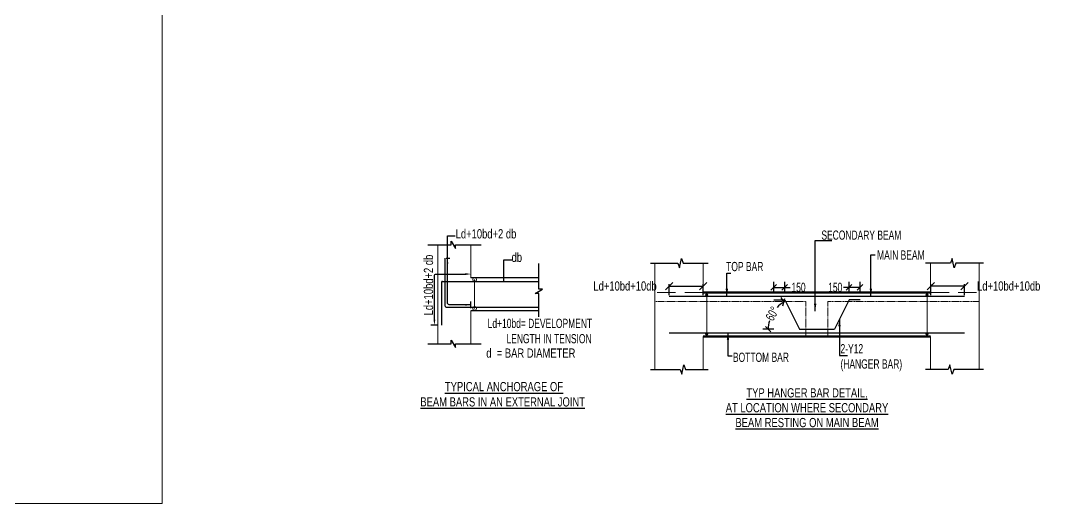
# Model space of a CAD drawing. Header units: millimetres. Extents: x -9667 to 132562, y -132456 to -91255.
# Drawn here: x 115367 to 129422, y -118990 to -112410 of the extents above; entities that cross this region are included whole.
import ezdxf

# ---------------------------------------------------------------- set-up
doc = ezdxf.new("R2010")
doc.units = ezdxf.units.MM
doc.header["$LTSCALE"] = 100
doc.header["$MEASUREMENT"] = 0
doc.linetypes.add('CONTINU', pattern=[0])
doc.linetypes.add('HIDDEN', pattern=[0.375, 0.25, -0.125])
doc.layers.get('Defpoints').update_dxf_attribs({"color": 1, "lineweight": 0})
for name, color, linetype in [('-S-ARROW', 253, 'Continuous'), ('-S-BMNO', 1, 'Continuous'), ('-S-DIM', 251, 'Continuous'), ('-S-MISC', 8, 'Continuous'), ('-STR-BEAM', 7, 'CONTINU'), ('-STR-REINF', 3, 'Continuous'), ('-STR-TEXT', 6, 'Continuous'), ('Leader', 8, 'Continuous'), ('rein', 3, 'Continuous')]:
    doc.layers.add(name, color=color, linetype=linetype)
for name, color, linetype, lineweight in [('-S-STIRUP', 11, 'Continuous', 9), ('-STR-COLUMN', 5, 'HIDDEN', 13), ('A-CONC', 7, 'Continuous', 50), ('S-COL', 5, 'Continuous', 20), ('SLAB LINE', 254, 'HIDDEN', 20)]:
    doc.layers.add(name, color=color, linetype=linetype, lineweight=lineweight)
doc.styles.add('BEAM-LS', font='romans.shx', dxfattribs={"width": 0.8})
doc.styles.add('SOBHA', font='swisscl.ttf', dxfattribs={"width": 0.9})
doc.styles.add('sobha.sed', font='swisscl.ttf')
doc.dimstyles.new('S-25', dxfattribs={"dimscale": 25, "dimtxt": 2.5, "dimasz": 2.5, "dimexe": 0.25, "dimexo": 0.25, "dimgap": 0.1, "dimtad": 0, "dimdec": 0, "dimrnd": 0.0005, "dimzin": 0, "dimdsep": 46, "dimtxsty": 'SOBHA', "dimblk": 'OBLIQUE', "dimcen": 0.09, "dimclrd": 8, "dimclre": 8, "dimclrt": 6, "dimadec": 0, "dimazin": 0, "dimtfac": 1, "dimtdec": 0, "dimtofl": 0, "dimtmove": 0, "dimatfit": 3, "dimfxl": 0.18, "dimtolj": 1, "dimtzin": 0, "dimlwd": -1, "dimlwe": -1, "dimarcsym": 0})
doc.dimstyles.new('S-50', dxfattribs={"dimscale": 50, "dimtxt": 2.5, "dimasz": 2, "dimexe": 0.5, "dimexo": 0.25, "dimgap": 0.25, "dimtad": 0, "dimdec": 0, "dimrnd": 0.0005, "dimzin": 0, "dimdsep": 46, "dimtxsty": 'sobha.sed', "dimblk": 'OBLIQUE', "dimcen": 0.09, "dimclrd": 8, "dimclre": 8, "dimclrt": 6, "dimadec": 0, "dimazin": 0, "dimtfac": 1, "dimtdec": 0, "dimtofl": 0, "dimtmove": 2, "dimatfit": 3, "dimfxl": 0.18, "dimtolj": 1, "dimtzin": 0, "dimlwd": -1, "dimlwe": -1, "dimarcsym": 0})
doc.dimstyles.new('STIRUP', dxfattribs={"dimscale": 50, "dimtxt": 2.5, "dimasz": 2.2, "dimexe": 0, "dimexo": 0, "dimgap": 0.5, "dimtad": 0, "dimdec": 0, "dimzin": 0, "dimdsep": 46, "dimtxsty": 'BEAM-LS', "dimblk": 'DOTSMALL', "dimcen": 0.09, "dimclrd": 256, "dimclre": 256, "dimclrt": 256, "dimadec": 5, "dimazin": 0, "dimtfac": 1, "dimtdec": 0, "dimtofl": 0, "dimtmove": 0, "dimatfit": 3, "dimldrblk": 'DOTSMALL', "dimfxl": 0, "dimfxlon": 1, "dimtolj": 1, "dimtzin": 0, "dimlwd": -1, "dimlwe": -1, "dimarcsym": 0})

# ---------------------------------------------------------------- blocks, each defined once
blk = doc.blocks.new('_Oblique')
at = {"color": 0, "linetype": 'ByBlock', "lineweight": -2}
blk.add_line((-0.5, -0.5), (0.5, 0.5), dxfattribs=at)
blk = doc.blocks.new('*D10')
at = {"color": 8, "transparency": 16777216}
for p, q in [((1102, -135), (1062, -67)), ((962, -500), (812, -500))]:
    blk.add_line(p, q, dxfattribs=at)
for start, end in [(120, 135.789), (164.211, 180)]:
    blk.add_arc((1312, -500), 425, start, end, dxfattribs=at)
at = {"layer": 'Defpoints', "color": 0, "transparency": 16777216}
for p in [(987, -227), (1139, -200, 0), (1312, -500), (1312, -500), (1787, -500)]:
    blk.add_point(p, dxfattribs=at)
at = {"color": 8, "transparency": 16777216, "xscale": 75, "yscale": 75, "zscale": 75}
for p, rotation in [((1100, -132), 29.99999999999575), ((887, -500), 269.9999884995148)]:
    blk.add_blockref('_Oblique', p, dxfattribs=dict(at, rotation=rotation))
at = {"color": 6, "transparency": 16777216, "insert": (944, -288), "char_height": 125, "attachment_point": 5, "rotation": 60, "style": 'SOBHA'}
blk.add_mtext('\\A1;60°', dxfattribs=at)
blk = doc.blocks.new('*D8')
at = {"layer": '-S-DIM', "color": 8, "transparency": 16777216}
for p, q in [((962, -5), (962, 145)), ((1112, -5), (1112, 145)), ((962, 70), (1112, 70)), ((1112, 70), (1187, 70))]:
    blk.add_line(p, q, dxfattribs=at)
at = {"layer": 'Defpoints', "color": 0, "transparency": 16777216}
for p in [(1112, 70), (962, -100), (1112, -100)]:
    blk.add_point(p, dxfattribs=at)
at = {"layer": '-S-DIM', "color": 8, "transparency": 16777216, "xscale": 75, "yscale": 75, "zscale": 75, "rotation": 180}
blk.add_blockref('_Oblique', (962, 70), dxfattribs=at)
at = {"layer": '-S-DIM', "color": 8, "transparency": 16777216, "xscale": 75, "yscale": 75, "zscale": 75}
blk.add_blockref('_Oblique', (1112, 70), dxfattribs=at)
at = {"layer": '-S-DIM', "color": 6, "transparency": 16777216, "insert": (1300, 70), "char_height": 125, "attachment_point": 5, "style": 'SOBHA'}
blk.add_mtext('\\A1;150', dxfattribs=at)
blk = doc.blocks.new('*D9')
at = {"layer": '-S-DIM', "color": 8, "transparency": 16777216}
for p, q in [((1988, -5), (1988, 145)), ((2138, -5), (2138, 145)), ((1988, 70), (1913, 70)), ((2138, 70), (1988, 70))]:
    blk.add_line(p, q, dxfattribs=at)
at = {"layer": 'Defpoints', "color": 0, "transparency": 16777216}
for p in [(1988, 70), (1988, -100), (2138, -100)]:
    blk.add_point(p, dxfattribs=at)
at = {"layer": '-S-DIM', "color": 8, "transparency": 16777216, "xscale": 75, "yscale": 75, "zscale": 75, "rotation": 180}
blk.add_blockref('_Oblique', (1988, 70), dxfattribs=at)
at = {"layer": '-S-DIM', "color": 8, "transparency": 16777216, "xscale": 75, "yscale": 75, "zscale": 75}
blk.add_blockref('_Oblique', (2138, 70), dxfattribs=at)
at = {"layer": '-S-DIM', "color": 6, "transparency": 16777216, "insert": (1800, 70), "char_height": 125, "attachment_point": 5, "style": 'SOBHA'}
blk.add_mtext('\\A1;150', dxfattribs=at)
blk = doc.blocks.new('*D12')
at = {"layer": '-S-DIM', "color": 8, "transparency": 16777216}
for p, q in [((-462, -38), (-462, 113)), ((-462, 88), (0, 88)), ((0, -38), (0, 113))]:
    blk.add_line(p, q, dxfattribs=at)
at = {"layer": 'Defpoints', "color": 0, "transparency": 16777216}
for p in [(0, 88), (-462, -50), (0, -50)]:
    blk.add_point(p, dxfattribs=at)
at = {"layer": '-S-DIM', "color": 8, "transparency": 16777216, "xscale": 100, "yscale": 100, "zscale": 100}
for p, rotation in [((-462, 88), 179.9997867593097), ((0, 88), 359.9997867593097)]:
    blk.add_blockref('_Oblique', p, dxfattribs=dict(at, rotation=rotation))
at = {"layer": '-S-DIM', "color": 6, "transparency": 16777216, "insert": (-1064, 88), "char_height": 125, "attachment_point": 5, "rotation": 359.9998, "style": 'sobha.sed'}
blk.add_mtext('\\A1;Ld+10bd+10db', dxfattribs=at)
blk = doc.blocks.new('*D13')
at = {"layer": '-S-DIM', "color": 8, "transparency": 16777216}
for p, q in [((3100, -38), (3100, 113)), ((3562, 88), (3100, 88)), ((3562, -38), (3562, 113))]:
    blk.add_line(p, q, dxfattribs=at)
at = {"layer": 'Defpoints', "color": 0, "transparency": 16777216}
for p in [(3100, 88), (3100, -50), (3562, -50)]:
    blk.add_point(p, dxfattribs=at)
at = {"layer": '-S-DIM', "color": 8, "transparency": 16777216, "xscale": 100, "yscale": 100, "zscale": 100}
for p, rotation in [((3100, 88), 180.0002132406902), ((3562, 88), 0.0002132406903055)]:
    blk.add_blockref('_Oblique', p, dxfattribs=dict(at, rotation=rotation))
at = {"layer": '-S-DIM', "color": 6, "transparency": 16777216, "insert": (4163, 88), "char_height": 125, "attachment_point": 5, "rotation": 0.0002, "style": 'sobha.sed'}
blk.add_mtext('\\A1;Ld+10bd+10db', dxfattribs=at)
blk = doc.blocks.new('_DotSmall')
at = {"color": 0, "linetype": 'ByBlock', "const_width": 0.5}
blk.add_lwpolyline([(-0.0625, 0, 1), (0.0625, 0, 1)], format="xyb", close=True, dxfattribs=at)
blk = doc.blocks.new('*D14')
at = {"layer": '-S-STIRUP', "ltscale": 100, "transparency": 16777216}
blk.add_line((121552, -116333), (121552, -115939), dxfattribs=at)
at = {"layer": 'Defpoints', "color": 0, "linetype": 'CONTINU', "ltscale": 100, "transparency": 16777216}
for p in [(121551, -115939), (121552, -115939), (121552, -116333)]:
    blk.add_point(p, dxfattribs=at)
at = {"layer": '-S-STIRUP', "linetype": 'CONTINU', "ltscale": 100, "transparency": 16777216, "xscale": 100, "yscale": 100, "zscale": 100}
for p, rotation in [((121552, -115939), 90), ((121552, -116333), 270)]:
    blk.add_blockref('_DotSmall', p, dxfattribs=dict(at, rotation=rotation))
blk = doc.blocks.new('Hanger')
at = {"layer": '-S-STIRUP', "linetype": 'CONTINU', "ltscale": 100}
h = blk.add_hatch(color=256, dxfattribs=at)
h.dxf.hatch_style = 1
h.paths.add_polyline_path([(65.2, -34, 1), (34.3, -34, 1)])
h = blk.add_hatch(color=256, dxfattribs=at)
h.dxf.hatch_style = 1
h.paths.add_polyline_path([(3034.5, -34, -1), (3065.4, -34, -1)])
h = blk.add_hatch(color=256, dxfattribs=at)
h.dxf.hatch_style = 1
h.paths.add_polyline_path([(52.2, -550.2), (47.3, -550.2, 0.3683822), (34.3, -565.5, 1), (65.2, -565.5, 0.3683822)])
h = blk.add_hatch(color=256, dxfattribs=at)
h.dxf.hatch_style = 1
h.paths.add_polyline_path([(3047.5, -550.2), (3052.4, -550.2, -0.3683822), (3065.4, -565.5, -1), (3034.5, -565.5, -0.3683822)])
at = {"layer": '-S-MISC', "linetype": 'ByBlock', "ltscale": 1000}
for points in [[(-718, 400), (-344.7, 400), (-321.3, 335.6), (-293.2, 464.4), (-269.7, 400), (70.6, 400)], [(3817.7, 400), (3444.5, 400), (3421, 335.6), (3392.9, 464.4), (3369.5, 400), (3029.2, 400)], [(-718, -1050), (-314.7, -1050), (-291.3, -1114.4), (-263.2, -985.6), (-239.7, -1050), (70.6, -1050)], [(3817.7, -1050), (3414.5, -1050), (3391, -1114.4), (3362.9, -985.6), (3339.5, -1050), (3029.2, -1050)]]:
    blk.add_lwpolyline(points, dxfattribs=at)
at = {"layer": '-S-STIRUP', "linetype": 'CONTINU', "ltscale": 100}
for p, q in [((49.8, -49.4), (49.8, -550)), ((3050, -49.4), (3050, -550))]:
    blk.add_line(p, q, dxfattribs=at)
for centre in [(49.8, -34), (3050, -34), (49.8, -565.5), (3050, -565.5)]:
    blk.add_circle(centre, 15.5, dxfattribs=at)
at = {"layer": 'A-CONC', "color": 7}
for p, q in [((0, 0), (3099.8, 0)), ((0, -600), (3099.8, -600))]:
    blk.add_line(p, q, dxfattribs=at)
at = {"layer": 'rein'}
for p, q in [((-461.5, -50), (3561.7, -50)), ((962, -100), (1112, -100)), ((1112, -100), (1312.1, -500)), ((1987.8, -100), (1787.6, -500)), ((2137.8, -100), (1987.8, -100)), ((-461.5, -550), (3561.7, -550)), ((1312.1, -500), (1787.6, -500))]:
    blk.add_line(p, q, dxfattribs=at)
at = {"layer": 'S-COL'}
for p, q in [((-659.7, -1050), (-659.7, 400)), ((0, 0), (0, 400)), ((3099.8, 0), (3099.8, 400)), ((3759.5, -1050), (3759.5, 400)), ((0, -1050), (0, -600)), ((3099.8, -1050), (3099.8, -600))]:
    blk.add_line(p, q, dxfattribs=at)
at = {"layer": 'SLAB LINE', "ltscale": 10}
for p, q in [((0, 0), (-659.7, 0)), ((3099.8, 0), (3759.5, 0))]:
    blk.add_line(p, q, dxfattribs=at)
at = {"layer": 'SLAB LINE', "color": 8, "ltscale": 0.5}
for p, q in [((-659.7, -125), (1399.9, -125)), ((1399.9, -600), (1399.9, -125)), ((1699.9, -600), (1699.9, -125)), ((1699.9, -125), (3759.5, -125))]:
    blk.add_line(p, q, dxfattribs=at)
at = {"layer": '-S-BMNO', "insert": (1415.3, -1305.2), "char_height": 125, "attachment_point": 2, "line_spacing_factor": 0.971848, "style": 'sobha.sed'}
blk.add_mtext_dynamic_manual_height_columns('{\\LTYP HANGER BAR DETAIL,\\PAT LOCATION WHERE SECONDARY\\PBEAM RESTING ON MAIN BEAM}', width=2137.472, gutter_width=10, heights=[0], dxfattribs=at)
at = {"layer": '-STR-TEXT', "color": 6, "char_height": 125, "attachment_point": 1, "style": 'SOBHA'}
for s, insert in [('\\pxt2;SECONDARY BEAM', (1611.2, 844.5, 0)), ('\\pxt2;MAIN BEAM', (2370.1, 573.5, 0)), ('\\pxt2;TOP BAR', (313.8, 416.5, 0)), ('2-Y12\\P(HANGER BAR)', (1871.9, -703.1, 0)), ('\\pxt2;BOTTOM BAR', (406.3, -820.3, 0))]:
    blk.add_mtext(s, dxfattribs=dict(at, insert=insert))
at = {"layer": '-S-DIM'}
for base, p1, p2, angle, picture, middle in [((0, 88.4), (-461.9, -50), (0, -50), 359.99979, '*D12', (-1063.6, 88.4)), ((3099.8, 88.4), (3561.7, -50), (3099.8, -50), 180.00021, '*D13', (4163.4, 88.4))]:
    dim = blk.add_linear_dim(base=base, p1=p1, p2=p2, angle=angle, text='Ld+10bd+10db', dimstyle='S-50', dxfattribs=at)
    dim.commit()
    dim.dimension.update_dxf_attribs({"geometry": picture, "text_midpoint": middle, "dimtype": 129})
dim = blk.add_linear_dim(base=(1112, 70.3), p1=(962, -100), p2=(1112, -100), dimstyle='S-50', dxfattribs=at)
dim.commit()
dim.dimension.update_dxf_attribs({"geometry": '*D8', "text_midpoint": (1299.7, 70.3)})
dim = blk.add_linear_dim(base=(1987.8, 70.3), p1=(2137.8, -100), p2=(1987.8, -100), angle=180, dimstyle='S-50', dxfattribs=at)
dim.commit()
dim.dimension.update_dxf_attribs({"geometry": '*D9', "text_midpoint": (1800, 70.3)})
dim = blk.add_angular_dim_2l(base=(986.8, -227), line1=((1787.4, -500), (1312.2, -500)), line2=((1312.2, -500), (1139, -200, 0)), dimstyle='S-50')
dim.commit()
dim.dimension.update_dxf_attribs({"geometry": '*D10', "text_midpoint": (944.4, -287.6)})
at = {"layer": 'Leader'}
for points in [[(1526.5, -252.4), (1526.5, 707.2), (1752.3, 707.2)], [(2285.4, -49.9), (2285.4, 513.5), (2341.5, 513.5)], [(323.3, -49.9), (323.3, 265.3), (379.4, 265.3)], [(1857.8, -359.8), (1857.8, -858.9), (1966.2, -858.9)], [(338.6, -547.4), (338.6, -862.6), (394.7, -862.6)]]:
    blk.add_leader(points, dimstyle='S-50', override={"dimasz": 2}, dxfattribs=at)
blk = doc.blocks.new('456')
at = {"layer": '-STR-TEXT', "color": 6}
blk.add_blockref('Hanger', (16285816, -2155476), dxfattribs=at)

msp = doc.modelspace()

# ---------------------------------------------------------------- linework, layer by layer
at = {"layer": '-S-ARROW', "lineweight": 25}
for p, q in [((121162.4, -115646.4, -692), (121214.5, -115646.4, -692)), ((121501.8, -116330.4, -692), (121501.8, -116239.3, -692))]:
    msp.add_line(p, q, dxfattribs=at)
at = {"layer": '-S-ARROW'}
msp.add_line((121051.8, -116561.9, -692), (120956.2, -116561.9, -692), dxfattribs=at)
at = {"layer": '-S-ARROW', "lineweight": 25, "elevation": -692}
for points in [[(121501.8, -116282.6), (121206.6, -116282.6, -0.4142136), (121181.6, -116257.6), (121181.6, -115341.6), (121287, -115341.6)], [(121004, -116486.9), (121004, -115888.8, -0.4142136), (121029, -115863.8), (121426.8, -115863.8)]]:
    msp.add_lwpolyline(points, format="xyb", dxfattribs=at)
at = {"layer": '-S-ARROW', "lineweight": 25}
for points in [[(121194.1, -115721.4, -692), (121181.6, -115646.4, -692), (121169.1, -115721.4, -692)], [(121426.8, -115851.3, -692), (121501.8, -115863.8, -692), (121426.8, -115876.3, -692)], [(121426.8, -116295.1, -692), (121501.8, -116282.6, -692), (121426.8, -116270.1, -692)], [(121016.5, -116486.9, -692), (121004, -116561.9, -692), (120991.5, -116486.9, -692)]]:
    msp.add_solid(points, dxfattribs=at)
at = {"layer": '-S-MISC', "linetype": 'ByBlock', "ltscale": 1000, "elevation": -692}
for points in [[(120915, -115463.9), (121232.3, -115463.9), (121232.3, -115413.9), (121292.9, -115513.9), (121292.9, -115463.9), (121642.7, -115463.9)], [(122427.9, -116446.4), (122427.9, -116129.1), (122377.9, -116129.1), (122477.9, -116068.5), (122427.9, -116068.5), (122427.9, -115718.7)], [(120915, -116813.9), (121232.3, -116813.9), (121232.3, -116763.9), (121292.9, -116863.9), (121292.9, -116813.9), (121642.7, -116813.9)]]:
    msp.add_lwpolyline(points, dxfattribs=at)
at = {"layer": '-STR-BEAM', "linetype": 'ByBlock', "ltscale": 1000}
for p, q in [((122427.9, -115913.9, -692), (121501.8, -115913.9, -692)), ((122427.9, -116363.9, -692), (121501.8, -116363.9, -692))]:
    msp.add_line(p, q, dxfattribs=at)
at = {"layer": '-STR-COLUMN', "linetype": 'ByBlock', "ltscale": 1000}
for p, q in [((121051.8, -115463.9, -692), (121051.8, -116813.9, -692)), ((121501.8, -115463.9, -692), (121501.8, -115913.9, -692)), ((121501.8, -116363.9, -692), (121501.8, -116813.9, -692))]:
    msp.add_line(p, q, dxfattribs=at)
at = {"layer": '-STR-REINF', "ltscale": 100}
for p, q in [((121151.9, -116301.9, -692), (121151.9, -115646.4, -692)), ((121101.8, -115975.9, -692), (121101.8, -116561.9, -692)), ((121113.8, -115963.9, -692), (122427.9, -115963.9, -692)), ((121163.9, -116313.9, -692), (122427.9, -116313.9, -692))]:
    msp.add_line(p, q, dxfattribs=at)
for centre, start, end in [((121113.8, -115975.9, -692), 90, 180), ((121163.9, -116301.9, -692), 180, 270)]:
    msp.add_arc(centre, 12, start, end, dxfattribs=at)
at = {"layer": 'Defpoints'}
msp.add_lwpolyline([(82583.5, -91762), (117294.3, -91762), (117294.3, -118989.9), (82583.5, -118989.9)], close=True, dxfattribs=at)

# ---------------------------------------------------------------- block references
at = {"layer": 'rein', "color": 2}
msp.add_blockref('456', (-16161151.5, 2039360.6, 0), dxfattribs=at)

# ---------------------------------------------------------------- texts
at = {"layer": '-S-BMNO', "insert": (120782.7, -117335.4, -692), "char_height": 125, "width": 2301.951, "attachment_point": 1, "style": 'sobha.sed'}
msp.add_mtext('\\pxqc;{\\L TYPICAL ANCHORAGE OF \\PBEAM BARS IN AN EXTERNAL JOINT}', dxfattribs=at)
at = {"layer": '-STR-TEXT', "color": 6, "style": 'SOBHA'}
for s, p in [('Ld+10bd+2 db', (121293.3, -115378.3, -346)), ('db', (122055, -115698.4, -260.4)), ('d  = BAR DIAMETER', (121710.4, -117003.7, -692))]:
    msp.add_text(s, height=125, dxfattribs=at).set_placement(p)
msp.add_text('Ld+10bd+2 db', height=125, rotation=90, dxfattribs=at).set_placement((120985.3, -116427, -346))
at = {"layer": '-STR-TEXT', "color": 6, "insert": (121729.3, -116473.7, -692), "char_height": 125, "width": 2963.51, "attachment_point": 1, "style": 'SOBHA'}
msp.add_mtext('Ld+10bd= DEVELOPMENT \\P        LENGTH IN TENSION', dxfattribs=at)

# ---------------------------------------------------------------- dimensions: what is measured, and where the dimension line sits
at = {"layer": '-S-STIRUP', "linetype": 'CONTINU', "ltscale": 100}
dim = msp.add_linear_dim(base=(121551.8, -115938.9, -692), p1=(121551.8, -116332.9, -692), p2=(121551.4, -115938.9, -692), angle=90, text=' ', dimstyle='STIRUP', override={"dimasz": 2}, dxfattribs=at)
dim.commit()
dim.dimension.update_dxf_attribs({"geometry": '*D14', "text_midpoint": (121551.8, -116135.9, -692)})

# ---------------------------------------------------------------- leaders
at = {"layer": '-S-ARROW'}
msp.add_leader([(121948.6, -115961.6, -174.8), (121948.7, -115669, -174.8), (122057.7, -115669, -174.8)], dimstyle='S-25', override={"dimasz": 2, "dimclrd": 256}, dxfattribs=at)

doc.saveas('drawing.dxf')
